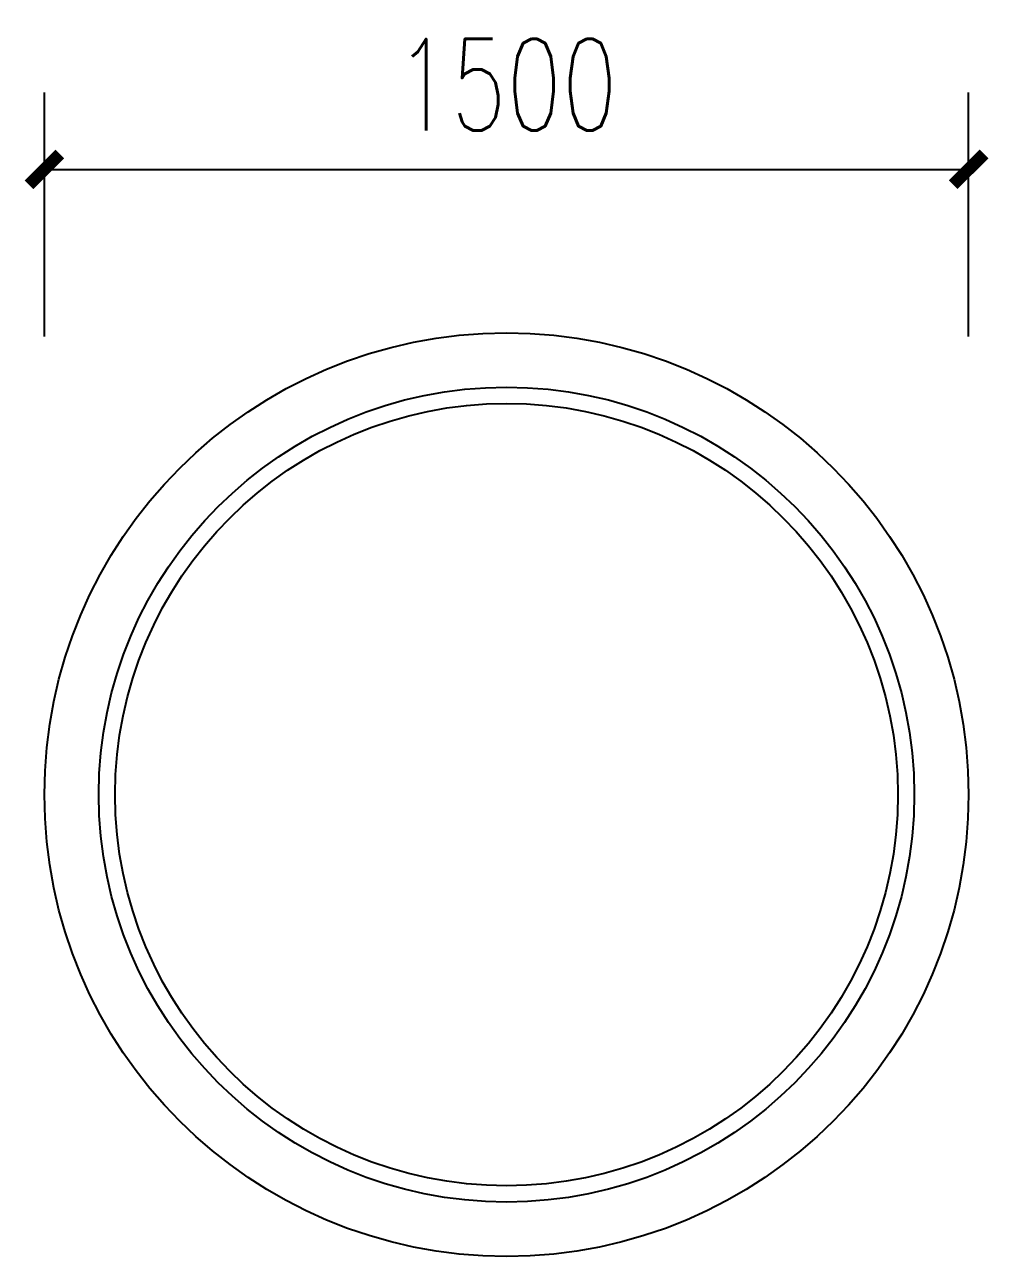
# Model space of a CAD drawing. Extents: x 23971 to 232415, y -48119 to 67869.
# Drawn here: x 95484 to 97048, y 24705 to 26706 of the extents above; entities that cross this region are included whole.
import ezdxf

# ---------------------------------------------------------------- set-up
doc = ezdxf.new("R2010")
doc.units = 0
doc.header["$LTSCALE"] = 1000
doc.header["$MEASUREMENT"] = 0
doc.layers.add('PM-家具', color=146, linetype='Continuous')
doc.layers.add('PUB_DIM', color=3, linetype='Continuous')
doc.styles.add('_TCH_DIM_T3', font='SIMPLEX', dxfattribs={"width": 0.705882, "bigfont": 'GBCBIG'})
doc.dimstyles.new('_TCH_ARCH&&50', dxfattribs={"dimtxt": 148.75, "dimasz": 50, "dimexe": 125, "dimexo": 150, "dimgap": 63.125, "dimtad": 1, "dimdec": 0, "dimzin": 0, "dimdsep": 46, "dimtxsty": '_TCH_DIM_T3', "dimblk": 'ARCHTICK', "dimcen": 0.09, "dimclrt": 7, "dimazin": 2, "dimtfac": 1, "dimtdec": 0, "dimtix": 1, "dimtmove": 2, "dimatfit": 3, "dimfxl": 100, "dimtolj": 1, "dimtzin": 0, "dimarcsym": 0})

# ---------------------------------------------------------------- blocks, each defined once
blk = doc.blocks.new('儿童房地毯')
blk.add_circle((-1512.9, -87455), 850)
at = {"color": 251}
for radius in [750, 720]:
    blk.add_circle((-1512.9, -87455), radius, dxfattribs=at)
blk = doc.blocks.new('_ArchTick')
at = {"color": 0, "linetype": 'ByBlock', "const_width": 0.4}
blk.add_lwpolyline([(-0.5, -0.5), (0.5, 0.5)], dxfattribs=at)
blk = doc.blocks.new('*D131')
at = {"layer": 'Defpoints', "color": 0, "transparency": 16777216}
for p in [(97015.6, 26470.7), (95515.6, 26049.1), (97015.6, 26049.1)]:
    blk.add_point(p, dxfattribs=at)
at = {"layer": 'PUB_DIM', "color": 0, "lineweight": -2, "transparency": 16777216}
for p, q in [((95515.6, 26199.1), (95515.6, 26595.7)), ((97015.6, 26199.1), (97015.6, 26595.7)), ((95515.6, 26470.7), (97015.6, 26470.7))]:
    blk.add_line(p, q, dxfattribs=at)
at = {"layer": 'PUB_DIM', "color": 0, "lineweight": -2, "transparency": 16777216, "xscale": 50, "yscale": 50, "zscale": 50, "rotation": 180}
blk.add_blockref('_ArchTick', (95515.6, 26470.7), dxfattribs=at)
at = {"layer": 'PUB_DIM', "color": 0, "lineweight": -2, "transparency": 16777216, "xscale": 50, "yscale": 50, "zscale": 50}
blk.add_blockref('_ArchTick', (97015.6, 26470.7), dxfattribs=at)
at = {"layer": 'PUB_DIM', "color": 7, "transparency": 16777216, "insert": (96265.6, 26608.2), "char_height": 148.75, "attachment_point": 5, "style": '_TCH_DIM_T3'}
blk.add_mtext('\\A1;1500', dxfattribs=at)

msp = doc.modelspace()

# ---------------------------------------------------------------- block references
at = {"layer": 'PM-家具', "xscale": 0.8823529411764706, "yscale": 0.8823529411764706, "zscale": 0.8823529411764706}
msp.add_blockref('儿童房地毯', (97600.5, 102621.4), dxfattribs=at)

# ---------------------------------------------------------------- dimensions: what is measured, and where the dimension line sits
at = {"layer": 'PUB_DIM'}
dim = msp.add_aligned_dim(p1=(95515.6, 26049.1), p2=(97015.6, 26049.1), distance=421.5, dimstyle='_TCH_ARCH&&50', dxfattribs=at)
dim.commit()
dim.dimension.update_dxf_attribs({"geometry": '*D131', "text_midpoint": (96265.6, 26608.2)})

doc.saveas('drawing.dxf')
